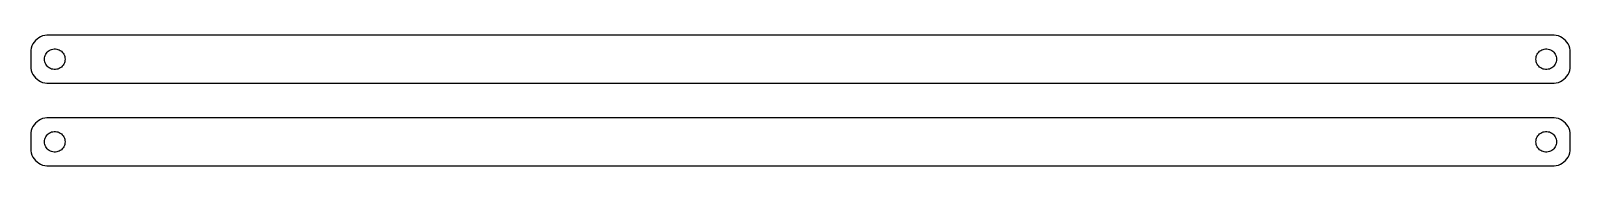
# Model space of a CAD drawing. Header units: metres. Extents: x -224 to 224, y 17 to 55.
import ezdxf

# ---------------------------------------------------------------- set-up
doc = ezdxf.new("R2010")
doc.units = ezdxf.units.M

msp = doc.modelspace()

# ---------------------------------------------------------------- linework, layer by layer
for p, q in [((-222.179, 54.2216), (-222.687, 53.8526)), ((-221.629, 54.5241), (-222.179, 54.2216)), ((-221.045, 54.7553), (-221.629, 54.5241)), ((-220.437, 54.9114), (-221.045, 54.7553)), ((-219.814, 54.9901), (-220.437, 54.9114)), ((219.814, 54.9901), (-219.814, 54.9901)), ((220.437, 54.9114), (219.814, 54.9901)), ((221.045, 54.7553), (220.437, 54.9114)), ((221.629, 54.5241), (221.045, 54.7553)), ((222.179, 54.2216), (221.629, 54.5241)), ((222.687, 53.8526), (222.179, 54.2216)), ((-224.461, 50.6267), (-224.5, 50)), ((-224.5, 50), (-224.5, 46)), ((-224.343, 51.2434), (-224.461, 50.6267)), ((-224.149, 51.8406), (-224.343, 51.2434)), ((-223.882, 52.4088), (-224.149, 51.8406)), ((-223.545, 52.9389), (-223.882, 52.4088)), ((-223.145, 53.4227), (-223.545, 52.9389)), ((-222.687, 53.8526), (-223.145, 53.4227)), ((-220.289, 49.1044), (-220.129, 49.4453)), ((-220.129, 49.4453), (-219.927, 49.7634)), ((-219.927, 49.7634), (-219.687, 50.0536)), ((-219.687, 50.0536), (-219.412, 50.3115)), ((-219.412, 50.3115), (-219.107, 50.533)), ((-219.107, 50.533), (-218.777, 50.7145)), ((-218.777, 50.7145), (-218.427, 50.8532)), ((-218.427, 50.8532), (-218.062, 50.9469)), ((-218.062, 50.9469), (-217.688, 50.9941)), ((-217.688, 50.9941), (-217.312, 50.9941)), ((-217.312, 50.9941), (-216.938, 50.9469)), ((-216.938, 50.9469), (-216.573, 50.8532)), ((-216.573, 50.8532), (-216.223, 50.7145)), ((-216.223, 50.7145), (-215.893, 50.533)), ((-215.893, 50.533), (-215.588, 50.3115)), ((-215.588, 50.3115), (-215.313, 50.0536)), ((-215.313, 50.0536), (-215.073, 49.7634)), ((-215.073, 49.7634), (-214.871, 49.4453)), ((-214.871, 49.4453), (-214.711, 49.1044)), ((214.711, 49.1044), (214.871, 49.4453)), ((214.871, 49.4453), (215.073, 49.7634)), ((215.073, 49.7634), (215.313, 50.0536)), ((215.313, 50.0536), (215.588, 50.3115)), ((215.588, 50.3115), (215.893, 50.533)), ((215.893, 50.533), (216.223, 50.7145)), ((216.223, 50.7145), (216.573, 50.8532)), ((216.573, 50.8532), (216.938, 50.9469)), ((216.938, 50.9469), (217.312, 50.9941)), ((217.312, 50.9941), (217.688, 50.9941)), ((217.688, 50.9941), (218.062, 50.9469)), ((218.062, 50.9469), (218.427, 50.8532)), ((218.427, 50.8532), (218.777, 50.7145)), ((218.777, 50.7145), (219.107, 50.533)), ((219.107, 50.533), (219.412, 50.3115)), ((219.412, 50.3115), (219.687, 50.0536)), ((219.687, 50.0536), (219.927, 49.7634)), ((219.927, 49.7634), (220.129, 49.4453)), ((220.129, 49.4453), (220.289, 49.1044)), ((223.145, 53.4227), (222.687, 53.8526)), ((223.545, 52.9389), (223.145, 53.4227)), ((223.882, 52.4088), (223.545, 52.9389)), ((224.149, 51.8406), (223.882, 52.4088)), ((224.343, 51.2434), (224.149, 51.8406)), ((224.461, 50.6267), (224.343, 51.2434)), ((224.5, 50), (224.461, 50.6267)), ((224.5, 46), (224.5, 50)), ((-224.5, 46), (-224.461, 45.3733)), ((-224.461, 45.3733), (-224.343, 44.7566)), ((-220.5, 48), (-220.476, 48.376)), ((-220.476, 47.624), (-220.5, 48)), ((-220.476, 48.376), (-220.406, 48.7461)), ((-220.406, 47.2539), (-220.476, 47.624)), ((-220.406, 48.7461), (-220.289, 49.1044)), ((-220.289, 46.8956), (-220.406, 47.2539)), ((-220.129, 46.5547), (-220.289, 46.8956)), ((-219.927, 46.2366), (-220.129, 46.5547)), ((-219.687, 45.9464), (-219.927, 46.2366)), ((-219.412, 45.6885), (-219.687, 45.9464)), ((-219.107, 45.467), (-219.412, 45.6885)), ((-218.777, 45.2855), (-219.107, 45.467)), ((-218.427, 45.1468), (-218.777, 45.2855)), ((-218.062, 45.0531), (-218.427, 45.1468)), ((-217.688, 45.0059), (-218.062, 45.0531)), ((-217.312, 45.0059), (-217.688, 45.0059)), ((-216.938, 45.0531), (-217.312, 45.0059)), ((-216.573, 45.1468), (-216.938, 45.0531)), ((-216.223, 45.2855), (-216.573, 45.1468)), ((-215.893, 45.467), (-216.223, 45.2855)), ((-215.588, 45.6885), (-215.893, 45.467)), ((-215.313, 45.9464), (-215.588, 45.6885)), ((-215.073, 46.2366), (-215.313, 45.9464)), ((-214.871, 46.5547), (-215.073, 46.2366)), ((-214.711, 46.8956), (-214.871, 46.5547)), ((-214.711, 49.1044), (-214.594, 48.7461)), ((-214.594, 47.2539), (-214.711, 46.8956)), ((-214.594, 48.7461), (-214.524, 48.376)), ((-214.524, 47.624), (-214.594, 47.2539)), ((-214.524, 48.376), (-214.5, 48)), ((-214.5, 48), (-214.524, 47.624)), ((214.5, 48), (214.524, 48.376)), ((214.524, 47.624), (214.5, 48)), ((214.524, 48.376), (214.594, 48.7461)), ((214.594, 47.2539), (214.524, 47.624)), ((214.594, 48.7461), (214.711, 49.1044)), ((214.711, 46.8956), (214.594, 47.2539)), ((214.871, 46.5547), (214.711, 46.8956)), ((215.073, 46.2366), (214.871, 46.5547)), ((215.313, 45.9464), (215.073, 46.2366)), ((215.588, 45.6885), (215.313, 45.9464)), ((215.893, 45.467), (215.588, 45.6885)), ((216.223, 45.2855), (215.893, 45.467)), ((216.573, 45.1468), (216.223, 45.2855)), ((216.938, 45.0531), (216.573, 45.1468)), ((217.312, 45.0059), (216.938, 45.0531)), ((217.688, 45.0059), (217.312, 45.0059)), ((218.062, 45.0531), (217.688, 45.0059)), ((218.427, 45.1468), (218.062, 45.0531)), ((218.777, 45.2855), (218.427, 45.1468)), ((219.107, 45.467), (218.777, 45.2855)), ((219.412, 45.6885), (219.107, 45.467)), ((219.687, 45.9464), (219.412, 45.6885)), ((219.927, 46.2366), (219.687, 45.9464)), ((220.129, 46.5547), (219.927, 46.2366)), ((220.289, 46.8956), (220.129, 46.5547)), ((220.289, 49.1044), (220.406, 48.7461)), ((220.406, 47.2539), (220.289, 46.8956)), ((220.406, 48.7461), (220.476, 48.376)), ((220.476, 47.624), (220.406, 47.2539)), ((220.476, 48.376), (220.5, 48)), ((220.5, 48), (220.476, 47.624)), ((224.343, 44.7566), (224.461, 45.3733)), ((224.461, 45.3733), (224.5, 46)), ((-224.343, 44.7566), (-224.149, 44.1594)), ((-224.149, 44.1594), (-223.882, 43.5912)), ((-223.882, 43.5912), (-223.545, 43.0611)), ((-223.545, 43.0611), (-223.145, 42.5773)), ((-223.145, 42.5773), (-222.687, 42.1474)), ((-222.687, 42.1474), (-222.179, 41.7784)), ((-222.179, 41.7784), (-221.629, 41.4759)), ((-221.629, 41.4759), (-221.045, 41.2447)), ((-221.045, 41.2447), (-220.437, 41.0886)), ((-220.437, 41.0886), (-219.814, 41.0099)), ((-219.814, 41.0099), (219.814, 41.0099)), ((219.814, 41.0099), (220.437, 41.0886)), ((220.437, 41.0886), (221.045, 41.2447)), ((221.045, 41.2447), (221.629, 41.4759)), ((221.629, 41.4759), (222.179, 41.7784)), ((222.179, 41.7784), (222.687, 42.1474)), ((222.687, 42.1474), (223.145, 42.5773)), ((223.145, 42.5773), (223.545, 43.0611)), ((223.545, 43.0611), (223.882, 43.5912)), ((223.882, 43.5912), (224.149, 44.1594)), ((224.149, 44.1594), (224.343, 44.7566)), ((-224.343, 27.2434), (-224.461, 26.6267)), ((-224.149, 27.8406), (-224.343, 27.2434)), ((-223.882, 28.4088), (-224.149, 27.8406)), ((-223.545, 28.9389), (-223.882, 28.4088)), ((-223.145, 29.4227), (-223.545, 28.9389)), ((-222.687, 29.8526), (-223.145, 29.4227)), ((-222.179, 30.2216), (-222.687, 29.8526)), ((-221.629, 30.5241), (-222.179, 30.2216)), ((-221.045, 30.7553), (-221.629, 30.5241)), ((-220.437, 30.9114), (-221.045, 30.7553)), ((-219.814, 30.9901), (-220.437, 30.9114)), ((219.814, 30.9901), (-219.814, 30.9901)), ((-218.427, 26.8532), (-218.062, 26.9469)), ((-218.062, 26.9469), (-217.688, 26.9941)), ((-217.688, 26.9941), (-217.312, 26.9941)), ((-217.312, 26.9941), (-216.938, 26.9469)), ((-216.938, 26.9469), (-216.573, 26.8532)), ((216.573, 26.8532), (216.938, 26.9469)), ((216.938, 26.9469), (217.312, 26.9941)), ((217.312, 26.9941), (217.688, 26.9941)), ((217.688, 26.9941), (218.062, 26.9469)), ((218.062, 26.9469), (218.427, 26.8532)), ((220.437, 30.9114), (219.814, 30.9901)), ((221.045, 30.7553), (220.437, 30.9114)), ((221.629, 30.5241), (221.045, 30.7553)), ((222.179, 30.2216), (221.629, 30.5241)), ((222.687, 29.8526), (222.179, 30.2216)), ((223.145, 29.4227), (222.687, 29.8526)), ((223.545, 28.9389), (223.145, 29.4227)), ((223.882, 28.4088), (223.545, 28.9389)), ((224.149, 27.8406), (223.882, 28.4088)), ((224.343, 27.2434), (224.149, 27.8406)), ((224.461, 26.6267), (224.343, 27.2434)), ((-224.461, 26.6267), (-224.5, 26)), ((-224.5, 26), (-224.5, 22)), ((-220.5, 24), (-220.476, 24.376)), ((-220.476, 23.624), (-220.5, 24)), ((-220.476, 24.376), (-220.406, 24.7461)), ((-220.406, 23.2539), (-220.476, 23.624)), ((-220.406, 24.7461), (-220.289, 25.1044)), ((-220.289, 22.8956), (-220.406, 23.2539)), ((-220.289, 25.1044), (-220.129, 25.4453)), ((-220.129, 22.5547), (-220.289, 22.8956)), ((-220.129, 25.4453), (-219.927, 25.7634)), ((-219.927, 22.2366), (-220.129, 22.5547)), ((-219.927, 25.7634), (-219.687, 26.0536)), ((-219.687, 26.0536), (-219.412, 26.3115)), ((-219.412, 26.3115), (-219.107, 26.533)), ((-219.107, 26.533), (-218.777, 26.7145)), ((-218.777, 26.7145), (-218.427, 26.8532)), ((-216.573, 26.8532), (-216.223, 26.7145)), ((-216.223, 26.7145), (-215.893, 26.533)), ((-215.893, 26.533), (-215.588, 26.3115)), ((-215.588, 26.3115), (-215.313, 26.0536)), ((-215.313, 26.0536), (-215.073, 25.7634)), ((-215.073, 25.7634), (-214.871, 25.4453)), ((-214.871, 22.5547), (-215.073, 22.2366)), ((-214.871, 25.4453), (-214.711, 25.1044)), ((-214.711, 22.8956), (-214.871, 22.5547)), ((-214.711, 25.1044), (-214.594, 24.7461)), ((-214.594, 23.2539), (-214.711, 22.8956)), ((-214.594, 24.7461), (-214.524, 24.376)), ((-214.524, 23.624), (-214.594, 23.2539)), ((-214.524, 24.376), (-214.5, 24)), ((-214.5, 24), (-214.524, 23.624)), ((214.5, 24), (214.524, 24.376)), ((214.524, 23.624), (214.5, 24)), ((214.524, 24.376), (214.594, 24.7461)), ((214.594, 23.2539), (214.524, 23.624)), ((214.594, 24.7461), (214.711, 25.1044)), ((214.711, 22.8956), (214.594, 23.2539)), ((214.711, 25.1044), (214.871, 25.4453)), ((214.871, 22.5547), (214.711, 22.8956)), ((214.871, 25.4453), (215.073, 25.7634)), ((215.073, 22.2366), (214.871, 22.5547)), ((215.073, 25.7634), (215.313, 26.0536)), ((215.313, 26.0536), (215.588, 26.3115)), ((215.588, 26.3115), (215.893, 26.533)), ((215.893, 26.533), (216.223, 26.7145)), ((216.223, 26.7145), (216.573, 26.8532)), ((218.427, 26.8532), (218.777, 26.7145)), ((218.777, 26.7145), (219.107, 26.533)), ((219.107, 26.533), (219.412, 26.3115)), ((219.412, 26.3115), (219.687, 26.0536)), ((219.687, 26.0536), (219.927, 25.7634)), ((219.927, 25.7634), (220.129, 25.4453)), ((220.129, 22.5547), (219.927, 22.2366)), ((220.129, 25.4453), (220.289, 25.1044)), ((220.289, 22.8956), (220.129, 22.5547)), ((220.289, 25.1044), (220.406, 24.7461)), ((220.406, 23.2539), (220.289, 22.8956)), ((220.406, 24.7461), (220.476, 24.376)), ((220.476, 23.624), (220.406, 23.2539)), ((220.476, 24.376), (220.5, 24)), ((220.5, 24), (220.476, 23.624)), ((224.5, 26), (224.461, 26.6267)), ((224.5, 22), (224.5, 26)), ((-224.5, 22), (-224.461, 21.3733)), ((-224.461, 21.3733), (-224.343, 20.7566)), ((-224.343, 20.7566), (-224.149, 20.1594)), ((-224.149, 20.1594), (-223.882, 19.5912)), ((-223.882, 19.5912), (-223.545, 19.0611)), ((-223.545, 19.0611), (-223.145, 18.5773)), ((-223.145, 18.5773), (-222.687, 18.1474)), ((-222.687, 18.1474), (-222.179, 17.7784)), ((-219.687, 21.9464), (-219.927, 22.2366)), ((-219.412, 21.6885), (-219.687, 21.9464)), ((-219.107, 21.467), (-219.412, 21.6885)), ((-218.777, 21.2855), (-219.107, 21.467)), ((-218.427, 21.1468), (-218.777, 21.2855)), ((-218.062, 21.0531), (-218.427, 21.1468)), ((-217.688, 21.0059), (-218.062, 21.0531)), ((-217.312, 21.0059), (-217.688, 21.0059)), ((-216.938, 21.0531), (-217.312, 21.0059)), ((-216.573, 21.1468), (-216.938, 21.0531)), ((-216.223, 21.2855), (-216.573, 21.1468)), ((-215.893, 21.467), (-216.223, 21.2855)), ((-215.588, 21.6885), (-215.893, 21.467)), ((-215.313, 21.9464), (-215.588, 21.6885)), ((-215.073, 22.2366), (-215.313, 21.9464)), ((215.313, 21.9464), (215.073, 22.2366)), ((215.588, 21.6885), (215.313, 21.9464)), ((215.893, 21.467), (215.588, 21.6885)), ((216.223, 21.2855), (215.893, 21.467)), ((216.573, 21.1468), (216.223, 21.2855)), ((216.938, 21.0531), (216.573, 21.1468)), ((217.312, 21.0059), (216.938, 21.0531)), ((217.688, 21.0059), (217.312, 21.0059)), ((218.062, 21.0531), (217.688, 21.0059)), ((218.427, 21.1468), (218.062, 21.0531)), ((218.777, 21.2855), (218.427, 21.1468)), ((219.107, 21.467), (218.777, 21.2855)), ((219.412, 21.6885), (219.107, 21.467)), ((219.687, 21.9464), (219.412, 21.6885)), ((219.927, 22.2366), (219.687, 21.9464)), ((222.179, 17.7784), (222.687, 18.1474)), ((222.687, 18.1474), (223.145, 18.5773)), ((223.145, 18.5773), (223.545, 19.0611)), ((223.545, 19.0611), (223.882, 19.5912)), ((223.882, 19.5912), (224.149, 20.1594)), ((224.149, 20.1594), (224.343, 20.7566)), ((224.343, 20.7566), (224.461, 21.3733)), ((224.461, 21.3733), (224.5, 22)), ((-222.179, 17.7784), (-221.629, 17.4759)), ((-221.629, 17.4759), (-221.045, 17.2447)), ((-221.045, 17.2447), (-220.437, 17.0886)), ((-220.437, 17.0886), (-219.814, 17.0099)), ((-219.814, 17.0099), (219.814, 17.0099)), ((219.814, 17.0099), (220.437, 17.0886)), ((220.437, 17.0886), (221.045, 17.2447)), ((221.045, 17.2447), (221.629, 17.4759)), ((221.629, 17.4759), (222.179, 17.7784))]:
    msp.add_line(p, q)

doc.saveas('drawing.dxf')
